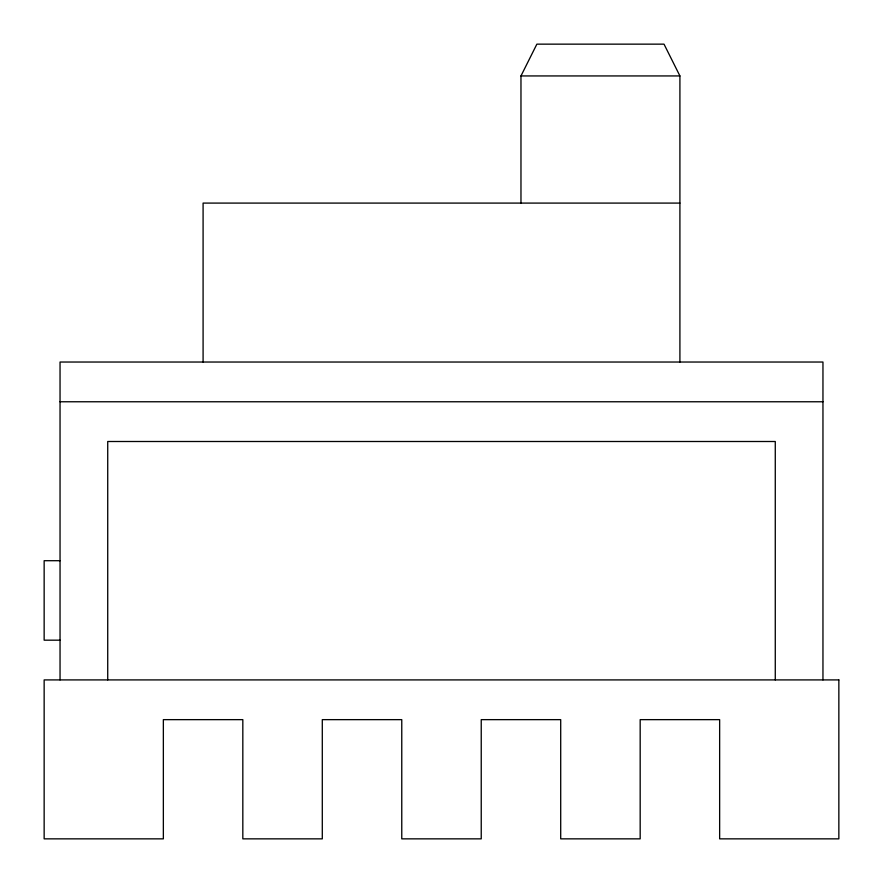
<?xml version="1.0" encoding="UTF-8"?>
<svg xmlns="http://www.w3.org/2000/svg" width="883" height="883" viewBox="0 0 883 883"><rect width="100%" height="100%" fill="white"/><g stroke="black" fill="none" stroke-linecap="round" stroke-linejoin="round"><path stroke-width="1.32" d="M520.97 203.09L520.97 75.938L536.864 44.15L664.016 44.15L679.91 75.938L679.91 362.03M520.97 75.938L679.91 75.938M679.91 203.09L203.09 203.09L203.09 362.03M60.044 401.765L822.956 401.765M60.044 560.705L44.15 560.705L44.15 640.175L60.044 640.175M822.956 679.91L822.956 362.03L60.044 362.03L60.044 679.91M775.274 679.91L775.274 441.5L107.726 441.5L107.726 679.91M838.85 679.91L44.15 679.91L44.15 838.85L163.355 838.85L163.355 719.645L242.825 719.645L242.825 838.85L322.295 838.85L322.295 719.645L401.765 719.645L401.765 838.85L481.235 838.85L481.235 719.645L560.705 719.645L560.705 838.85L640.175 838.85L640.175 719.645L719.645 719.645L719.645 838.85L838.85 838.85L838.85 679.91"/></g></svg>
